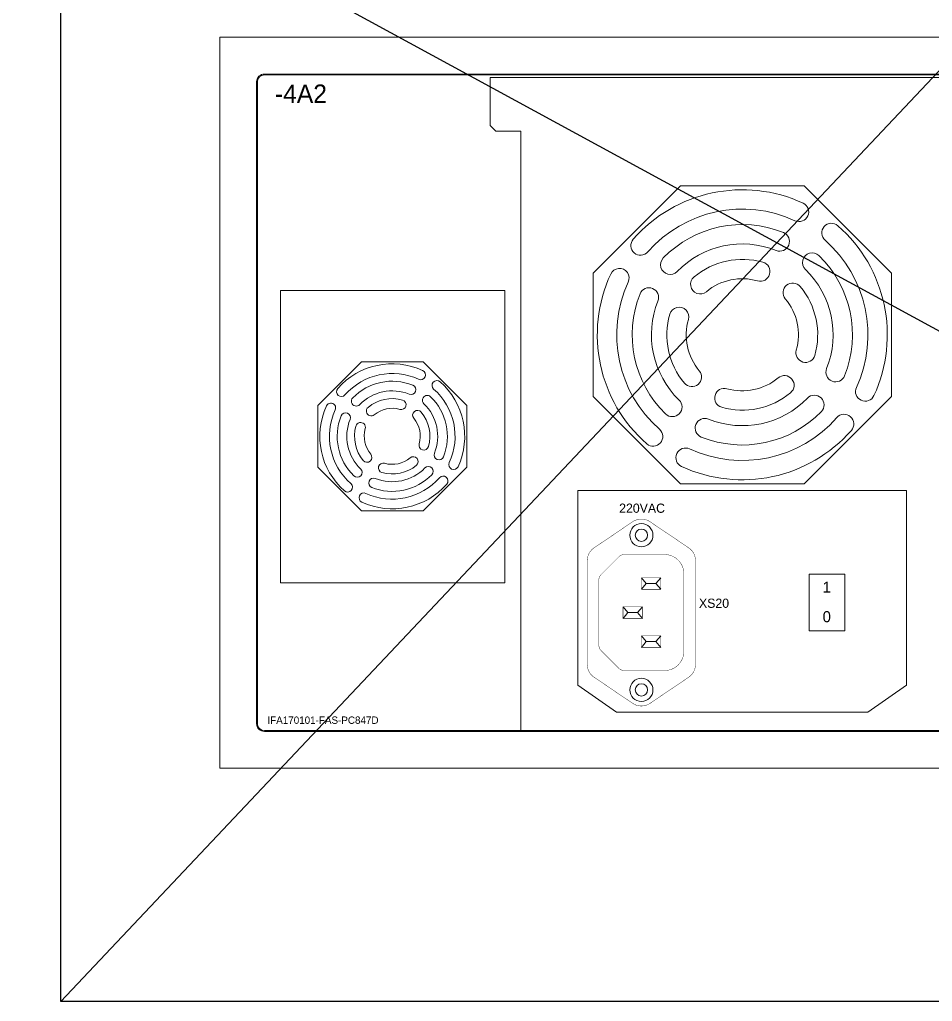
# Model space of a CAD drawing. Extents: x -2364 to 9601, y -871 to 1549.
# Drawn here: x 622.3 to 870.2, y 557.2 to 823.8 of the extents above; entities that cross this region are included whole.
import ezdxf

# ---------------------------------------------------------------- set-up
doc = ezdxf.new("R2010")
doc.units = 0
doc.layers.get('0').update_dxf_attribs({"linetype": 'CONTINUOUS'})
doc.layers.add('NRS', color=1, linetype='CONTINUOUS')

msp = doc.modelspace()

# ---------------------------------------------------------------- linework, layer by layer
for p, q in [((85.46796, 1167.56947), (1206.3206, 557.15968)), ((1206.3206, 1164.19234), (633.49061, 557.15968)), ((633.49061, 557.15968), (633.49061, 1164.19234))]:
    msp.add_line(p, q)
at = {"color": 7, "lineweight": 13}
for p, q in [((1136.20433, 809.03074), (688.77287, 809.03074)), ((1136.20433, 808.82068), (688.77287, 808.82068)), ((750.08099, 795.01275), (750.08099, 808.1166)), ((750.08099, 808.1166), (884.4695, 808.1166)), ((686.67225, 806.93013), (686.67225, 632.5789)), ((686.67225, 806.93013), (686.67225, 805.80352)), ((686.88231, 806.93013), (686.88231, 632.5789)), ((751.65902, 793.47739), (750.08099, 795.01275)), ((758.47671, 793.47739), (751.65902, 793.47739)), ((758.47671, 793.47739), (758.47671, 630.68834)), ((778.11498, 754.97499), (801.83205, 778.69207)), ((801.83205, 778.69207), (835.37306, 778.69207)), ((835.37306, 778.69207), (859.09014, 754.97499)), ((778.11498, 721.43398), (778.11498, 754.97499)), ((859.09014, 754.97499), (859.09014, 721.43398)), ((703.26351, 719.01676), (715.12205, 730.8753)), ((715.12205, 730.8753), (731.89255, 730.8753)), ((731.89255, 730.8753), (743.75109, 719.01676)), ((801.83205, 697.71691), (778.11498, 721.43398)), ((859.09014, 721.43398), (835.37306, 697.71691)), ((703.26351, 702.24626), (703.26351, 719.01676)), ((743.75109, 719.01676), (743.75109, 702.24626)), ((715.12205, 690.38772), (703.26351, 702.24626)), ((743.75109, 702.24626), (731.89255, 690.38772)), ((835.37306, 697.71691), (801.83205, 697.71691)), ((773.96444, 643.03524), (773.96444, 695.92552)), ((863.24067, 695.92552), (773.96444, 695.92552)), ((863.24067, 643.03524), (863.24067, 695.92552)), ((731.89255, 690.38772), (715.12205, 690.38772)), ((791.18406, 672.221), (792.48078, 670.64553)), ((796.43561, 672.221), (795.13889, 670.64553)), ((792.48078, 670.64553), (791.18406, 669.07007)), ((795.13889, 670.64553), (792.48078, 670.64553)), ((795.13889, 670.64553), (796.43561, 669.07007)), ((786.1951, 664.34368), (787.49181, 662.76822)), ((791.44664, 664.34368), (790.14993, 662.76822)), ((787.49181, 662.76822), (786.1951, 661.19276)), ((790.14993, 662.76822), (787.49181, 662.76822)), ((790.14993, 662.76822), (791.44664, 661.19276)), ((791.18406, 656.46637), (792.48078, 654.89091)), ((796.43561, 656.46637), (795.13889, 654.89091)), ((792.48078, 654.89091), (791.18406, 653.31544)), ((795.13889, 654.89091), (792.48078, 654.89091)), ((795.13889, 654.89091), (796.43561, 653.31544)), ((773.96444, 643.03524), (784.46753, 635.72983)), ((863.24067, 643.03524), (852.73759, 635.72983)), ((784.46753, 635.72983), (852.73759, 635.72983)), ((688.77287, 630.68834), (1136.20433, 630.68834)), ((688.77287, 630.47828), (1136.20433, 630.47828))]:
    msp.add_line(p, q, dxfattribs=at)
msp.add_lwpolyline([(633.49061, 1164.19234), (1206.3206, 1164.19234), (1206.3206, 557.15968), (633.49061, 557.15968)], close=True)
for points in [[(676.67225, 819.03074), (1148.30494, 819.03074), (1148.30494, 620.47828), (676.67225, 620.47828)], [(693.1215, 750.27063), (754.10837, 750.27063), (754.10837, 670.79482), (693.1215, 670.79482)], [(836.73904, 673.23265), (846.46267, 673.23265), (846.46267, 657.81838), (836.73904, 657.81838)]]:
    msp.add_lwpolyline(points, close=True, dxfattribs=at)
at = {"color": 7, "lineweight": 13, "const_width": 0.10503}
for points in [[(805.88838, 676.85237), (805.88838, 648.68407, -0.248970266), (804.04114, 645.20426), (793.53805, 638.09923, -0.306467457), (788.83007, 638.09923), (778.32699, 645.20426, -0.248970266), (776.47974, 648.68407), (776.47974, 676.85237, -0.248970266), (778.32699, 680.33218), (788.83007, 687.43721, -0.306467457), (793.53805, 687.43721), (804.04114, 680.33218, -0.248970266)], [(802.73746, 673.27131), (802.73746, 652.26513, -0.414213562), (797.48592, 647.01359), (786.54778, 647.01359, -0.198912367), (785.06242, 647.62885), (780.24593, 652.44534, -0.198912367), (779.63067, 653.9307), (779.63067, 671.60574, -0.198912367), (780.24593, 673.0911), (785.06242, 677.90759, -0.198912367), (786.54778, 678.52285), (797.48592, 678.52285, -0.414213562)]]:
    msp.add_lwpolyline(points, format="xyb", close=True, dxfattribs=at)
for points in [[(796.43561, 672.221), (796.43561, 669.07007), (791.18406, 669.07007), (791.18406, 672.221)], [(791.44664, 664.34368), (791.44664, 661.19276), (786.1951, 661.19276), (786.1951, 664.34368)], [(796.43561, 656.46637), (796.43561, 653.31544), (791.18406, 653.31544), (791.18406, 656.46637)]]:
    msp.add_lwpolyline(points, close=True, dxfattribs=at)
at = {"color": 7, "lineweight": 13}
for centre, radius in [((791.18406, 683.77439), 3.15093), ((791.18406, 683.77439), 1.68001), ((791.18406, 641.76205), 3.15093), ((791.18406, 641.76205), 1.68049)]:
    msp.add_circle(centre, radius, dxfattribs=at)
for centre, radius, start, end in [((688.77287, 806.93013), 2.10062, 90, 180), ((688.77287, 806.93013), 1.89056, 90, 180), ((818.60256, 738.20449), 39.38657, 65.2176612, 138.7803414), ((834.01166, 771.57986), 2.62577, 245.2176612, 65.2176612), ((818.60256, 738.20449), 34.13503, 65.2176612, 138.7803414), ((818.60256, 738.20449), 29.93379, 68.107385, 135.8262546), ((842.82402, 765.85728), 2.62577, 48.7844407, 228.7844407), ((828.78485, 763.54317), 2.62577, 248.107385, 68.107385), ((818.60256, 738.20449), 39.38657, 335.2217606, 48.7844407), ((790.95149, 762.42793), 2.62577, 138.7803414, 318.7803414), ((818.60256, 738.20449), 24.68225, 68.107385, 135.8262546), ((818.60256, 738.20449), 34.13503, 335.2217606, 48.7844407), ((837.60837, 757.81334), 2.62577, 45.894717, 225.894717), ((799.01642, 757.23371), 2.62577, 135.8262546, 315.8262546), ((818.60256, 738.20449), 20.48102, 74.1165867, 129.8437572), ((823.48919, 755.37803), 2.62577, 254.1165867, 74.1165867), ((818.60256, 738.20449), 29.93379, 338.1758474, 45.894717), ((818.60256, 738.20449), 39.38657, 155.2217606, 228.7844407), ((785.22608, 753.61121), 2.62577, 335.2217606, 155.2217606), ((818.60256, 738.20449), 24.68225, 338.1758474, 45.894717), ((818.60256, 738.20449), 34.13503, 155.2217606, 228.7844407), ((807.16277, 751.91364), 2.62577, 129.8437572, 309.8437572), ((818.60256, 738.20449), 15.22947, 74.1165867, 129.8437572), ((832.30337, 749.65426), 2.62577, 39.8855153, 219.8855153), ((818.60256, 738.20449), 29.93379, 158.1758474, 225.894717), ((793.25172, 748.3565), 2.62577, 338.1758474, 158.1758474), ((818.60256, 738.20449), 20.48102, 344.1583447, 39.8855153), ((818.60256, 738.20449), 24.68225, 158.1758474, 225.894717), ((818.60256, 738.20449), 15.22947, 344.1583447, 39.8855153), ((801.42546, 743.07861), 2.62577, 344.1583447, 164.1583447), ((818.60256, 738.20449), 20.48102, 164.1583447, 219.8855153), ((818.60256, 738.20449), 15.22947, 164.1583447, 219.8855153), ((835.77966, 733.33037), 2.62577, 164.1583447, 344.1583447), ((723.5073, 710.63151), 19.69329, 65.2176612, 138.7803414), ((731.21185, 727.3192), 1.31289, 245.2176612, 65.2176612), ((804.90174, 726.75471), 2.62577, 219.8855153, 39.8855153), ((843.95339, 728.05248), 2.62577, 158.1758474, 338.1758474), ((723.5073, 710.63151), 17.06751, 65.2176612, 138.7803414), ((723.5073, 710.63151), 14.9669, 68.107385, 135.8262546), ((735.61803, 724.45791), 1.31289, 48.7844407, 228.7844407), ((723.5073, 710.63151), 19.69329, 335.2217606, 48.7844407), ((818.60256, 738.20449), 15.22947, 254.1165867, 309.8437572), ((830.04235, 724.49533), 2.62577, 309.8437572, 129.8437572), ((709.68177, 722.74323), 1.31289, 138.7803414, 318.7803414), ((723.5073, 710.63151), 12.34113, 68.107385, 135.8262546), ((728.59844, 723.30085), 1.31289, 248.107385, 68.107385), ((723.5073, 710.63151), 17.06751, 335.2217606, 48.7844407), ((813.71592, 721.03094), 2.62577, 74.1165867, 254.1165867), ((851.97904, 722.79777), 2.62577, 155.2217606, 335.2217606), ((713.71423, 720.14612), 1.31289, 135.8262546, 315.8262546), ((723.5073, 710.63151), 10.24051, 74.1165867, 129.8437572), ((725.95062, 719.21828), 1.31289, 254.1165867, 74.1165867), ((733.0102, 720.43594), 1.31289, 45.894717, 225.894717), ((723.5073, 710.63151), 14.9669, 338.1758474, 45.894717), ((799.59674, 718.59563), 2.62577, 225.894717, 45.894717), ((818.60256, 738.20449), 24.68225, 248.107385, 315.8262546), ((818.60256, 738.20449), 20.48102, 254.1165867, 309.8437572), ((838.18869, 719.17526), 2.62577, 315.8262546, 135.8262546), ((723.5073, 710.63151), 19.69329, 155.2217606, 228.7844407), ((706.81906, 718.33487), 1.31289, 335.2217606, 155.2217606), ((723.5073, 710.63151), 17.06751, 155.2217606, 228.7844407), ((717.7874, 717.48609), 1.31289, 129.8437572, 309.8437572), ((723.5073, 710.63151), 7.61474, 74.1165867, 129.8437572), ((730.35771, 716.3564), 1.31289, 39.8855153, 219.8855153), ((723.5073, 710.63151), 12.34113, 338.1758474, 45.894717), ((818.60256, 738.20449), 29.93379, 248.107385, 315.8262546), ((723.5073, 710.63151), 14.9669, 158.1758474, 225.894717), ((710.83188, 715.70751), 1.31289, 338.1758474, 158.1758474), ((723.5073, 710.63151), 12.34113, 158.1758474, 225.894717), ((723.5073, 710.63151), 7.61474, 344.1583447, 39.8855153), ((723.5073, 710.63151), 10.24051, 344.1583447, 39.8855153), ((818.60256, 738.20449), 34.13503, 245.2176612, 318.7803414), ((808.42026, 712.8658), 2.62577, 68.107385, 248.107385), ((846.25362, 713.98105), 2.62577, 318.7803414, 138.7803414), ((723.5073, 710.63151), 10.24051, 164.1583447, 219.8855153), ((714.91875, 713.06857), 1.31289, 344.1583447, 164.1583447), ((723.5073, 710.63151), 7.61474, 164.1583447, 219.8855153), ((794.38109, 710.55169), 2.62577, 228.7844407, 48.7844407), ((818.60256, 738.20449), 39.38657, 245.2176612, 318.7803414), ((732.09585, 708.19445), 1.31289, 164.1583447, 344.1583447), ((803.19345, 704.82911), 2.62577, 65.2176612, 245.2176612), ((716.65689, 704.90662), 1.31289, 219.8855153, 39.8855153), ((723.5073, 710.63151), 7.61474, 254.1165867, 309.8437572), ((729.22719, 703.77693), 1.31289, 309.8437572, 129.8437572), ((736.18272, 705.5555), 1.31289, 158.1758474, 338.1758474), ((714.00439, 700.82708), 1.31289, 225.894717, 45.894717), ((723.5073, 710.63151), 12.34113, 248.107385, 315.8262546), ((721.06398, 702.04474), 1.31289, 74.1165867, 254.1165867), ((723.5073, 710.63151), 10.24051, 254.1165867, 309.8437572), ((733.30036, 701.1169), 1.31289, 315.8262546, 135.8262546), ((740.19554, 702.92815), 1.31289, 155.2217606, 335.2217606), ((723.5073, 710.63151), 17.06751, 245.2176612, 318.7803414), ((718.41615, 697.96217), 1.31289, 68.107385, 248.107385), ((723.5073, 710.63151), 14.9669, 248.107385, 315.8262546), ((737.33283, 698.51979), 1.31289, 318.7803414, 138.7803414), ((711.39657, 696.80511), 1.31289, 228.7844407, 48.7844407), ((723.5073, 710.63151), 19.69329, 245.2176612, 318.7803414), ((715.80274, 693.94382), 1.31289, 65.2176612, 245.2176612), ((688.77287, 632.5789), 2.10062, 180, 270), ((688.77287, 632.5789), 1.89056, 180, 270)]:
    msp.add_arc(centre, radius, start, end, dxfattribs=at)

# ---------------------------------------------------------------- texts
for s, height, p in [('-4A2', 5, (691.64632, 801.18454)), ('1', 3, (840.43824, 668.16494)), ('0', 3, (840.43824, 660.14108)), ('IFA170101-FAS-PC847D', 2, (689.6046, 632.53424))]:
    msp.add_text(s, height=height, dxfattribs=at).set_placement(p)
at = {"layer": 'NRS', "color": 7, "lineweight": 13}
for s, p in [('220VAC', (785.14636, 689.85911)), ('XS20', (806.82971, 664.0432))]:
    msp.add_text(s, height=2.5, dxfattribs=at).set_placement(p)

doc.saveas('drawing.dxf')
